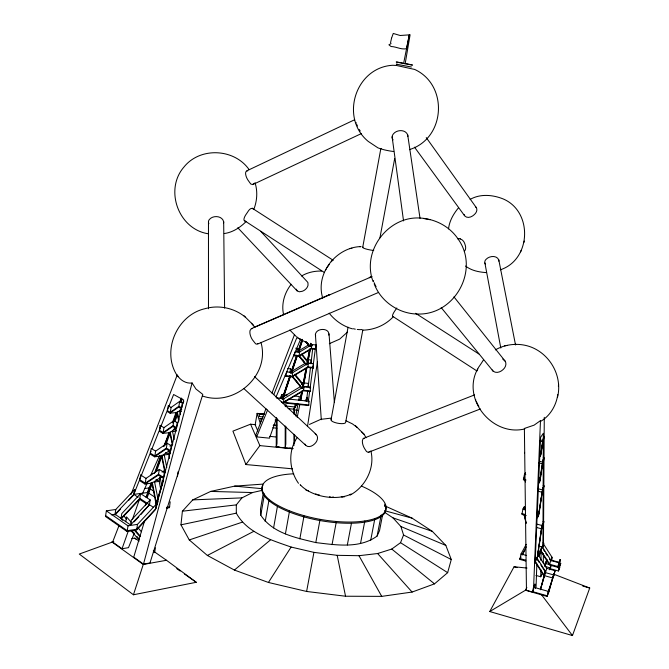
<?xml version="1.0" encoding="UTF-8"?>
<svg xmlns="http://www.w3.org/2000/svg" width="669" height="669" viewBox="0 0 669 669"><rect width="100%" height="100%" fill="white"/><g stroke="black" fill="none" stroke-linecap="round" stroke-linejoin="round"><path stroke-width="1" d="M285.211 425.977L285.17 447.82L285.822 444.141L285.855 426.479M285.88 406.744L285.889 404.661L285.563 406.476M537.165 557.988L541.422 528.803L543.011 525.784L543.136 490.87L541.614 495.001M292.98 448.565L276.356 446.967L276.414 418.225M276.523 418.125L276.356 446.967L277.008 443.288L277.142 418.819M543.328 563.156L543.387 553.781M543.454 543.362L544.282 417.322M535.969 575.415L540.761 576.77L540.861 569.729M540.978 560.672L541.129 550.821L542.074 546.514L550.712 559.986L558.941 562.278L560.187 559.501L558.615 570.239L559.844 567.463M536.99 559.836L542.367 524.471L543.855 521.661L543.027 521.435M536.847 563.959L536.07 586.646L535.175 588.528M540.485 420.617L533.394 592.282L526.461 590.309L524.387 428.444L534.105 425.149L540.485 420.617L540.962 421.186C550.286 415.675 556.307 405.222 557.745 394.651M525.709 561.04L519.913 559.418L521.017 553.965L526.244 544.349M525.29 510.522L524.404 506.567L522.974 508.958L521.87 514.428L526.21 515.607M524.529 453.214L524.563 452.353M540.41 589.765L545.402 571.251L536.555 557.444L535.116 562.805L537.048 518.55L538.512 515.899L541.313 496.992M543.161 485.669L543.997 485.886L542.877 487.826L539.507 510.639L538.537 515.055L537.082 517.689L538.562 483.854L539.682 481.989L542.141 465.632M538.604 482.993L539.732 457.178L540.585 455.848L542.601 442.619L543.32 441.515L543.245 462.287L542.308 463.801L539.707 481.145L538.604 482.993L539.674 478.36L540.677 476.696L543.27 459.377L544.106 458.039L543.261 457.813M539.766 456.317L540.602 437.325L543.353 433.244L543.328 440.712L542.609 441.808L540.611 455.004L539.766 456.317L541.581 450.521L543.571 437.35L544.19 436.422L543.345 436.196M294.97 374.23L301.903 382.701L308.325 383.412L308.15 387.167L310.491 367.457M282.293 402.763L308.743 405.565L308.994 401.233L308.459 400.33M301.803 353.926L306.226 359.429L311.11 359.997L310.926 363.802L312.682 349.026M308.994 401.233L288.715 399.067L284.024 402.362L303.417 390.838L310.416 391.599L310.299 386.615M313.401 363.476L313.243 368.067L307.79 367.448L291.901 376.915L285.663 376.221L285.203 375.418M448.539 228.915C449.334 221.146 453.373 214.038 458.273 208.101M534.799 586.964L534.983 584.162L533.528 587.19L532.407 592.257L533.502 589.966M500.345 269.799C531.245 259.697 533.059 211.655 503.272 198.977C492.769 194.729 480.292 193.609 470.115 199.412M557.503 397.336C562.654 376.798 550.754 354.804 531.261 347.136C519.629 342.628 506.149 343.715 495.328 349.879M559.56 566.016L560.789 563.256L558.448 570.991L550.353 568.725L550.646 565.196M550.378 568.491L550.754 565.205M551.699 560.957L552.009 557.235L543.42 543.847L543.772 543.144L542.944 542.919M558.381 386.398L558.598 383.889M145.232 483.177L158.536 474.262L163.746 477.524L164.223 472.49L159.306 469.437L145.984 478.394L145.232 483.177L139.67 479.606L140.699 475.023L141.544 474.923M154.874 455.949L166.372 448.088L170.662 450.663L171.147 445.621L167.141 443.238L155.626 451.14L154.874 455.949L150.241 453.114L151.278 448.498L152.122 448.406L159.03 431.087L162.868 433.345L170.202 432.626L166.046 444.367M163.177 432.492L173.104 425.593L176.599 427.608L177.084 422.557L173.881 420.726L163.938 427.65L163.177 432.492L159.364 430.251L160.125 425.434L160.961 425.359L159.364 430.251L160.117 428.369M166.405 508.131L169.474 507.679L170.185 501.8M170.319 412.288L178.891 406.259L181.7 407.822L182.185 402.755L179.668 401.375L171.097 407.429L170.319 412.288L167.233 410.54L168.287 405.857L169.123 405.79M178.079 471.77L177.461 476.663M558.448 570.991L560.187 559.501M384.608 505.789L412.079 518.141L432.333 531.362L445.838 545.427L451.274 559.51L447.653 572.664L434.499 583.861L412.104 592.057L381.715 596.372L345.538 596.23L306.611 591.463L268.428 582.465L234.393 570.063L207.365 555.446L189.26 539.942L180.965 524.831L182.394 511.208L192.739 499.885L210.668 491.422L234.627 486.129L262.925 484.113M310.157 346.601L310.525 343.247M310.224 346.693L310.558 343.632M310.667 346.567L311.01 343.506M310.918 345.748L311.144 343.699M305.181 400.982L307.163 397.369L307.38 397.746L306.502 401.04L307.715 390.821M315.475 349.469L315.735 344.978L312.038 344.535L299.67 351.986L295.363 351.484L293.95 355.841L298.792 356.401L311.244 348.967L315.308 349.235M308.233 401.977L309.638 391.516M310.073 388.288L315.927 344.652M315.668 335.763A6.815 4.298 3.8 0 1 315.617 333.53C317.566 327.651 330.018 328.011 328.814 335.136M537.759 554.685L538.629 548.664M538.921 546.657L541.405 529.589L543.002 526.553L542.927 547.234L543.772 543.144M538.537 515.055L542.877 487.826M111.271 514.804L115.043 514.26L133.775 494.383L135.355 489.532L134.511 489.641L115.77 509.494L106.354 510.84L105.501 516.476L127.127 531.562L136.601 530.065L155.392 509.703L157.299 503.882L156.446 504L137.488 524.362L136.735 529.212L127.252 530.701L105.627 515.632M115.77 509.494L115.043 514.26L130.555 524.956L149.446 504.719L150.207 499.919L140.574 493.613L121.775 513.608L121.039 518.391L122.72 520.306M307.531 426.27L317.474 361.67M125.78 521.661L126.525 516.853L131.208 522.221M127.127 531.562L128.013 525.826L106.354 510.84M134.511 489.641L133.775 494.383L138.098 497.234M130.555 524.956L131.308 520.131L150.207 499.919M140.574 493.613L139.704 499.216L121.357 518.751M158.536 474.262L159.306 469.437M159.774 477.591L159.172 481.387L160.794 489.507M136.735 529.212L155.676 508.833L156.446 504L163.554 480.484M166.372 448.088L167.141 443.238M173.104 425.593L173.881 420.726M169.357 450.58L168.747 454.393L169.575 458.424M153.912 552.611L154.656 552.477L155.409 547.786M178.891 406.259L179.668 401.375M405.146 63.798L410.097 34.78L409.361 34.637L403.599 63.505M264.247 414.103L257.13 413.367L255.157 424.865L257.874 430.995M264.506 414.278L258.276 413.643L259.622 414.061L259.196 416.536L263.252 416.946M260.826 421.646L261.253 419.154L259.831 418.526L262.884 418.836M263.285 493.237L260.484 509.234L260.776 515.147C272.5 533.327 296.183 537.817 315.793 542.592C335.905 544.959 359.654 548.914 377.099 536.07L379.524 530.659L382.609 514.762M260.776 515.147L264.498 493.931M281.248 398.348L281.892 394.651L287.034 395.203M310.667 387.226L304.186 386.515L284.032 398.565L283.38 402.295L303.525 390.253L310.491 391.014M289.903 372.591L290.563 368.845L287.737 368.519M265.2 521.527L268.98 500.103M285.446 374.849L285.897 375.644L292.094 376.338L292.763 372.558L308.576 363.058L313.502 363.627M296.718 352.22L297.387 348.432L295.681 348.231M293.95 354.863L298.993 355.808L299.67 351.986M273.588 527.933L277.434 506.324M298.725 400.213L299.377 396.533L294.235 395.981M301.577 384.558L301.903 382.701M303.525 390.253L304.186 386.515M292.094 376.338L307.899 366.855L308.576 363.058M298.993 355.808L311.353 348.365L312.038 344.535M306.502 401.04L307.163 397.369M285.412 533.879L289.51 511.099M299.837 538.896L304.002 516.033M331.046 419.831L348.056 327.183M362.715 247.321L380.837 148.602M315.793 542.592L320.016 519.713M295.74 416.076L298.006 403.833M300.113 400.02L301.635 391.858M292.562 376.363L302.38 388.321L305.992 368.46M306.879 364.187L309.605 349.076M300.239 400.238L301.953 391.056M302.438 388.43L306.31 367.682M306.971 364.128L309.739 349.277M300.682 400.079L302.396 390.897M303.065 387.292L306.569 368.527M307.414 363.986L310.182 349.143M300.807 400.305L302.522 391.114M303.199 387.51L306.887 367.749M307.548 364.195L310.316 349.343M362.824 329.901L345.614 422.49A7.401 2.141 10.3 0 1 336.984 423.092A7.401 2.141 10.3 0 1 331.414 419.338M379.95 237.771L394.66 158.645M306.611 591.463L313.937 552.368L337.193 555.329L358.985 555.705L377.617 553.531L391.758 549.057L400.53 542.693L403.558 534.983L400.898 526.52L392.979 517.873L384.683 512.354M332.041 544.675L336.315 521.853M347.328 544.992L351.451 523.275M360.507 543.546L364.831 521.009M370.651 540.485L374.765 519.169M377.099 536.07L381.196 514.971M297.203 417.372L299.837 404.352M544.19 436.422L543.328 440.712L540.41 439.968M544.106 458.039L543.245 462.287L539.448 461.301M543.997 485.886L543.144 490.084L541.915 492.208L537.884 491.138M543.011 525.784L543.855 521.661M525.157 474.472L525.541 472.699L524.471 474.338L523.375 479.824L525.859 480.484M523.835 509.209L524.404 506.567M543.571 437.35L542.609 441.808L539.942 441.122M540.611 455.004L541.581 450.521M543.27 459.377L542.308 463.801L538.762 462.881M539.707 481.145L540.677 476.696M542.367 524.471L541.422 528.803L536.413 527.431M542.484 548.12L543.42 543.847M534.205 587.691L534.983 584.162M544.783 565.481L546.841 559.376L545.745 564.318M540.401 589.448L545.402 571.251M542.074 546.514L537.976 554.643L546.765 568.357L540.485 589.347M559.234 563.775L557.979 566.576L549.759 564.285L550.712 559.986M551.248 560.647L552.009 557.235M550.353 568.725L550.896 566.292M554.25 574.378L589.724 588.034L572.463 635.55L489.75 611.541L525.474 590.225L547.158 596.464L548.287 591.379L555.145 570.699L546.765 568.357M533.645 589.33L532.549 591.622L547.301 595.82L549.65 588.319M553.832 573.617L548.672 592.734M555.145 570.699L547.158 596.464M538.821 556.182L541.104 551.624L549.592 565.046L557.804 567.337L558.941 562.278M147.264 497.368L146.051 497.201L151.119 482.901L151.545 483.177L146.478 497.477L147.264 497.368L152.331 483.077L144.93 484.03L139.344 480.434L133.775 494.383L147.724 492.501L148.752 487.985L153.878 491.289M537.082 517.689L538.16 513.064L539.507 510.639M535.116 562.805L536.555 557.444M155.676 508.833L163.512 478.435L158.269 475.149L144.93 484.03M163.746 477.524L170.428 451.567L166.104 448.974L154.572 456.802L149.915 453.942L139.67 479.606M170.662 450.663L176.365 428.511L172.836 426.479L162.868 433.345M176.599 427.608L181.466 408.726L178.623 407.145L170.018 413.149L166.899 411.376L160.869 426.479M181.7 407.822L183.707 400.029L173.631 394.509L167.233 410.54M144.713 520.457L133.733 557.135L143.484 564.134L192.095 382.977C186.158 383.897 180.153 380.126 177.193 375.092L131.04 494.466M549.726 569.821L550.487 567.161M544.533 565.564L545.528 562.102M156.504 504.041L156.069 503.757L163.704 478.251M161.948 476.479L151.938 483.127L155.919 503.347L156.462 503.698L157.926 498.823L154.48 481.437M157.29 503.924L158.168 500.989M253.785 209.472C257.105 200.993 257.841 191.376 254.989 182.645M286.85 371.554L285.663 376.221M396.817 307.966L395.739 309.622A7.535 1.865 -52.3 0 0 392.486 316.194L476.964 370.994L478.444 367.49A7.627 0.435 -56.2 0 0 483.57 359.713M133.44 594.774L143.266 564.469L166.489 560.271L196.26 582.289L133.44 594.774L79.276 554.057L113.789 541.556M132.337 519.629L139.829 498.38L153.343 507.286M149.446 504.719L140.95 514.444M282.351 398.197L289.836 375.836M290.672 373.335L296.693 355.373M297.856 351.902L302.07 339.308M282.142 399.393L289.961 376.045M291.115 372.6L296.819 355.574M297.981 352.103L302.204 339.501M282.627 399.418L290.413 375.894M291.249 373.402L297.27 355.44M298.399 352.371L302.329 340.345M282.711 399.452L290.538 376.112M291.692 372.666L297.396 355.64M298.558 352.17L302.463 340.546M477.624 369.004C461.225 398.992 492.342 436.656 524.521 428.996M119.032 525.525L112.651 542.024L122.034 548.747L128.214 531.278M154.514 473.301L160.719 455.798L161.154 456.057L155.292 472.598M164.139 446.148L168.989 432.45L169.424 432.701L164.917 445.429M172.359 422.933L176.106 412.347L176.549 412.589L173.137 422.223M148.192 493.279L151.227 484.707M158.051 465.432L161.154 456.684M174.157 419.973L176.549 413.241M156.421 471.528L161.931 455.974L154.572 456.802M174.258 421.186L177.327 412.522L170.018 413.149M276.657 417.891L269.49 438.162L256.67 436.907L255.842 434.992L265.969 408.675M523.952 242.354L524.421 241.066M520.649 251.828L521.118 250.524M179.886 401.918L181.274 398.088M180.329 402.161L181.717 398.331M181.098 402.102L182.144 399.226M271.974 393.079L294.494 334.609M150.241 453.114L150.993 451.232M134.235 533.344L128.481 547.66L122.034 548.747M145.357 505.647L146.126 503.74M256.67 436.907L267.567 409.997M273.788 394.618L297.128 336.95M302.346 340.028L300.473 339.802L300.657 339.116L276.08 396.868L276.548 397.771M253.492 183.549L252.723 184.594L250.741 183.983L247.831 179.902A7.501 3.337 61 0 1 245.791 171.941L246.978 170.754L354.637 119.743M368.987 452.093L369.271 451.441M142.681 493.187L147.272 482.934M150.567 475.584L159.523 455.597M163.696 446.298L167.768 437.208M168.58 435.394L169.399 433.571M174.776 421.57L177.728 414.989M182.988 403.256L183.783 401.484M557.804 567.337L559.067 564.536M540.761 576.77L542.425 573.266M545.034 565.405L545.912 563.574L549.893 564.686M525.474 590.225L526.846 587.449M537.015 559.016L539.206 562.445M538.486 556.073L541.129 550.821L549.759 564.285M280.027 398.289L281.892 394.651M297.228 403.323L293.758 409.854L297.605 410.256M295.489 403.767L293.875 409.202L293.766 414.019M519.913 559.418L520.9 557.603M522.372 554.869L524.822 550.311M296.785 403.808L293.875 409.202L288.122 408.6M520.934 556.759L519.955 558.565L525.709 560.17M521.912 554.944L526.302 546.799M489.75 611.541L514.068 566.76L527.013 568.056M325.669 269.975L326.096 269.231M542.3 464.612L543.245 463.082L543.144 490.084L538.302 488.796M268.428 582.465L291.107 547.058L313.937 552.368M524.195 477.75L523.409 478.962L525.851 479.614M291.216 284.292C284.484 292.738 281.064 304.203 283.656 314.848M297.228 437.526C287.729 450.873 289.2 470.215 298.474 483.302M474.589 394.894L363.317 438.429L362.439 440.311A7.418 3.378 67.5 0 0 364.739 448.84L366.478 451.475L368.176 452.403L480.384 408.968M292.562 468.827L245.916 464.545L259.865 445.621L292.754 448.782M291.107 547.058C271.087 539.958 247.204 533.101 236.308 513.165L236.308 504.878L241.927 497.878L252.548 492.551L262.382 490.293M331.255 261.704L332.577 260.216M372.039 276.556L251.385 328.638L250.081 330.427A8.279 4.114 64.1 0 0 252.364 339.701L255.591 343.782L256.712 344.175L258.284 343.431M347.462 332.092L339.618 339.158L329.332 343.682M134.118 521.828L138.901 516.66M114.909 515.097L120.42 509.218M128.682 500.387L133.499 495.244M121.039 518.391L139.829 498.38M246.192 221.447C240.313 227.452 232.703 232.411 224.249 233.548M393.297 316.746C385.453 325.151 374.381 329.901 362.916 330.152M234.393 570.063L270.552 539.841M181.784 409.185L176.942 412.556L178.774 421.136M173.296 429.615L174.885 428.511M176.507 428.068L169.817 432.667L172.284 444.459L169.893 446.089M169.809 450.429L161.538 456.015L164.984 472.858M162.049 472.113L164.499 470.474M292.069 371.245L304.888 363.484M298.943 350.74L308.334 345.079M283.522 396.742L300.406 386.649M351.217 494.123C336.022 501.048 311.511 496.933 300.113 484.665M350.188 495.068C365.399 486.865 375.209 467.974 370.86 450.898M207.365 555.446L253.86 531.311M359.872 246.769L361.043 246.56C336.014 247.221 315.107 273.755 322.742 298.106M301.585 275.996C307.573 272.408 314.723 270.82 321.68 271.087M252.723 184.594L361.452 133.549M409.537 149.672L410.256 149.346C445.621 137.73 448.439 84.946 414.68 69.442L396.391 65.462L392.703 65.269C355.381 67.385 339.492 117.936 368.268 141.435L377.935 147.857L380.636 148.802M309.454 424.422L320.769 419.346L331.322 418.1M254.329 327.258L329.307 294.695M457.797 238.892A6.916 4.34 84.6 0 1 458.942 238.666L460.372 238.825M257.782 343.983L378.595 292.412M255.709 424.706L250.582 424.188L232.921 431.129L245.916 464.545M363.317 438.429L364.588 438.521M189.26 539.942L242.22 522.188M180.965 524.831L236.308 513.165M349.636 248.642L351.911 248.232M143.484 564.134L149.973 562.964L202.799 394.401L195.917 388.982L192.095 382.977M131.81 538.62L134.812 538.127L139.093 541.121M128.013 525.826L137.488 524.362M166.665 507.227L169.709 506.776M156.069 503.757L156.855 503.648M504.426 345.806L507.436 345.413M514.394 344.518L515.941 344.309M144.772 488.504L148.752 487.985M154.497 481.989L159.172 481.387L155.986 479.364M151.119 482.901L151.896 482.801M164.223 472.49L165.067 472.389M151.411 473.711L153.82 473.409M182.394 511.208L236.308 504.878M163.161 455.02L168.747 454.393L165.653 452.528M171.147 445.621L171.983 445.529M172.359 431.597L176.072 431.237M177.084 422.557L177.921 422.474M333.246 260.325L252.322 208.285L250.9 208.577A7.234 3.211 -67.7 0 0 247.731 211.956L246.644 213.562A7.384 2.768 -51.9 0 0 244.076 220.394L324.515 272.584M178.556 411.594L181.324 411.36M180.204 409.461L180.998 409.395M182.185 402.755L183.022 402.688M251.385 328.638L252.305 328.613M192.739 499.885L241.927 497.878M210.668 491.422L252.548 492.551M486.572 272.618C479.196 272.149 471.52 270.711 465.549 266.036M234.627 486.129L262.189 488.688M276.247 446.733L279.349 447.026M283.489 447.427L285.554 447.628M289.694 448.021L292.796 448.322M269.607 436.347L276.598 437.033M273.746 424.823L276.824 425.133M273.22 425.367L276.314 425.685M272.743 427.775L276.899 428.185M275.093 420.082L277.125 420.291M259.622 414.061L263.686 414.471M284.902 405.924L295.079 406.995M276.33 397.821L284.032 398.565M281.381 402.077L308.81 404.988M303.216 386.632L307.163 387.067M302.881 388.279L302.38 388.321M287.06 371.914L292.763 372.558M307.899 366.855L313.309 367.473L312.941 366.896M307.347 363.392L309.137 363.602M310.625 345.037L312.289 345.237M311.353 348.365L315.392 348.633M374.205 283.873C380.904 301.794 399.318 314.171 418.376 314.045C455.221 314.748 479.824 269.574 458.215 239.201C449.342 225.854 434.097 218.362 418.317 217.952C386.824 217.258 361.695 252.012 373.11 281.641M397.403 64.299L396.341 64.191L411.41 67.009M423.761 218.537L430.075 219.716M402.47 62.961C379.331 58.972 429.364 68.489 406.418 63.714M384.541 506.048L386.557 506.433M208.151 233.749C178.481 229.224 164.139 189.67 184 166.982C200.207 146.712 234.434 148.493 249.111 169.625M244.553 220.962L245.339 221.13M246.978 170.754L247.731 170.921M539.983 451.45L540.845 451.667M524.471 474.338L525.801 474.689M538.813 478.134L539.674 478.36M522.974 508.958L525.357 509.602M537.299 512.83L538.16 513.064M521.904 513.575L525.349 514.503M384.474 510.664L412.079 518.141M536.379 523.978L542.066 525.525M539.298 546.23L542.024 546.983M551.825 560.764L557.795 562.428M521.017 553.965L526.612 555.529M535.325 557.954L536.178 558.189M352.513 328.864C343.264 326.413 335.085 320.643 329.156 313.176M544.599 566.325L550.52 567.981M514.068 566.76L517.053 567.605M582.758 586.069L589.724 588.034M533.528 587.19L548.287 591.379M202.548 396.031C234.225 407.07 270.502 375.635 260.952 342.327M392.979 517.873L432.333 531.362M460.113 238.933L461.585 239.535A6.916 5.511 77.1 0 1 464.746 243.658L465.315 245.423A7.05 4.984 57.7 0 1 464.361 251.268M400.898 526.52L445.838 545.427M346.007 420.776L352.421 423.878L357.213 427.441M403.558 534.983L451.274 559.51M306.402 342.528L297.705 337.87L300.297 339.267M245.598 317.357C234.627 308.091 219.056 304.629 205.174 308.652C176.767 314.856 160.903 351.877 177.586 376.17M168.287 405.857L171.097 407.429M441.197 307.589L493.145 371.17C496.373 373.67 500.554 372.006 503.197 369.489A7.852 6.305 -31.2 0 0 505.204 361.218L453.933 296.86M173.94 429.373L176.231 430.702M160.125 425.434L163.938 427.65M151.278 448.498L155.626 451.14M237.813 227.769L297.12 290.873L299.369 291.793L302.38 291.249A6.807 4.867 -37.1 0 0 308.024 285.262L307.957 282.761L307.33 281.841L260.743 231.34M502.754 359.077L505.204 361.218M400.53 542.693L447.653 572.664M140.699 475.023L145.984 478.394M415.616 313.301L478.837 353.951M147.724 492.501L154.472 496.883M139.553 499.241L146.762 504M153.644 551.298L166.489 560.271M176.767 568.642L180.153 571.017M184.393 573.985L196.26 582.289M111.79 541.882L143.266 564.469M315.141 433.612L317.114 435.803A7.535 5.812 -42.4 0 1 314.564 443.948C312.239 446.156 308.359 447.962 305.683 445.261L243.901 388.622M391.758 549.057L434.499 583.861M134.812 538.127L136.217 539.373M254.546 376.614L316.295 434.516M524.387 428.444L524.822 428.862M361.594 431.831L364.162 434.373L366.035 437.802M251.452 323.219L254.713 327.25M355.415 425.66L364.162 434.373M244.026 315.801L253.702 325.452M289.786 329.993L296.267 336.54M475.358 206.579L476.278 207.582A7.1 5.176 -29.3 0 1 474.371 214.557C471.871 217.015 467.23 218.939 464.57 215.711L414.504 147.163M377.617 553.531L412.104 592.057M132.236 531.136L134.277 533.452M136.994 536.546L139.035 538.871M130.982 530.693L139.043 539.85M123.899 516.033L126.65 519.177M134.954 529.973L140.39 536.187M153.301 550.93L154.656 552.477M134.452 530.4L139.821 536.53M138.09 527.916L141.418 531.738M292.253 376.237L297.964 383.153M299.235 384.683L300.506 386.222M292.085 376.58L301.987 388.555M290.563 368.845L292.453 371.153M294.711 375.008L302.982 385.101M299.068 355.941L304.813 362.991M298.968 356.209L305.842 364.664M492.192 369.99L493.145 371.17M302.396 359.27L303.659 360.834M299.336 355.849L306.72 365.015M305.683 341.508L308.852 345.438M305.399 341.433L309.279 346.249M297.387 348.432L299.277 350.79M301.594 354.587L307.339 361.728M307.088 342.486L308.961 344.844M306.527 342.035L309.546 345.84M541.547 594.8L572.463 635.55M426.245 137.597L476.278 207.582M297.12 290.873L296.3 289.167M312.858 367.482L313.243 368.067M543.554 549.793L544.625 551.465M545.695 553.138L547.309 555.646M549.45 558.991L550.52 560.664M540.853 565.012L545.804 572.731L554.166 575.072L552.845 578.008L544.432 575.649L535.593 561.851L535.568 562.671L544.29 576.277M304.98 444.057L305.683 445.261M177.193 375.092L178.113 376.697M358.985 555.705L381.715 596.372M420.023 218.345L407.705 134.921C405.481 129.184 396.75 129.527 393.322 133.984A7.886 5.887 1.4 0 0 393.063 139.888M515.531 344.97L498.798 259.957C496.724 254.998 489.24 255.876 486.062 259.346A7.091 4.775 -2.4 0 0 485.451 264.138M250.582 424.188L259.865 445.621M464.094 214.465L464.57 215.711M257.13 413.367L260.425 423.786M224.6 308.133L223.672 221.757C222.275 215.594 212.7 215.008 209.221 219.691A7.593 5.176 9 0 0 208.87 223.663M524.095 514.754L526.127 523.576M524.345 514.913L526.135 522.782M524.998 479.991L525.441 481.998M179.535 410.758L180.321 414.479M177.243 411.703L179.008 420.065M170.118 431.814L172.719 444.35M172.418 430.878L174.208 439.558M169.717 450.63L170.336 453.649M337.193 555.329L345.538 596.23M164.097 454.284L166.79 467.497M161.839 455.171L165.335 472.414M160.134 477.658L161.756 485.769M152.239 482.282L156.462 503.698M484.891 262.959L500.805 348.039M475.651 399.435L475.726 399.928M392.126 136.902L403.541 220.929M407.705 134.921L407.889 136.434M356.059 122.494L356.117 122.954M373.528 280.637L373.595 281.164M498.798 259.957L498.865 261.178M329.031 333.881L334.366 402.378M315.417 334.642L321.296 419.68M294.527 408.408L294.536 414.68M294.586 434.541L294.603 442.903M293.925 434.281L293.942 445.579M208.469 222.292L208.477 308.777M373.737 250.449A7.602 1.221 10.5 0 1 365.45 248.818A7.602 1.221 10.5 0 1 363.041 247.062M361.887 329.516A7.51 1.647 10.4 0 1 357.246 329.449M355.314 329.156A7.51 1.647 10.4 0 1 353.408 328.747M361.352 486.045A62.903 21.826 10.2 0 1 368.042 520.39A62.903 21.826 10.2 0 1 274.666 503.498A62.903 21.826 10.2 0 1 293.716 473.811M384.683 504.209A62.886 21.868 10.2 0 1 324.197 521.243A62.886 21.868 10.2 0 1 262.917 485.334M393.698 151.503A7.71 0.669 10.7 0 1 384.508 149.881A7.71 0.669 10.7 0 1 381.146 148.485M360.223 130.999A7.71 1.288 63.4 0 1 359.295 129.527M357.413 126.006A7.71 1.288 63.4 0 1 356.61 124.208M376.07 286.675A8.546 1.773 64.4 0 1 375.384 285.362M375.05 284.685A8.546 1.773 64.4 0 1 374.147 282.644M252.322 208.285A7.234 1.463 -71 0 1 252.581 208.745M223.672 221.757A7.576 4.967 -6.6 0 1 223.538 223.07M369.255 277.735A7.735 7.51 42.3 0 1 370.952 276.715M328.328 295.397A7.493 4.098 83.1 0 1 330.386 294.519M327.057 267.7A7.468 0.585 -56.1 0 1 329.232 264.447M478.853 406.401A7.635 1.346 65.6 0 1 476.261 401.283M350.932 494.291A2.576 0.878 10.6 0 1 349.962 494.441M344.619 496.498A2.592 0.895 10.5 0 1 344.209 496.883M343.222 497.034A2.592 0.895 10.5 0 1 341.265 496.774M333.329 496.925A2.609 0.903 10.3 0 1 332.041 497.243M330.737 497.134A2.609 0.903 10.3 0 1 329.474 496.783M300.707 485.401A2.576 0.878 9.8 0 1 300.348 485.15M308.476 490.854A2.601 0.895 9.9 0 1 307.807 490.762M307.146 490.611A2.601 0.895 9.9 0 1 306.553 490.41M305.691 489.925A2.601 0.895 9.9 0 1 305.449 489.424M319.498 494.985A2.609 0.903 10.1 0 1 318.185 494.868M316.922 494.516A2.609 0.903 10.1 0 1 315.835 493.764M391.549 38.208L390.562 42.515L390.98 43.694L388.906 44.79L391.047 46.512C396.19 46.587 401.166 49.899 406.568 48.67L409.311 34.863L400.146 35.499L393.255 33.45L391.549 38.208"/></g></svg>
